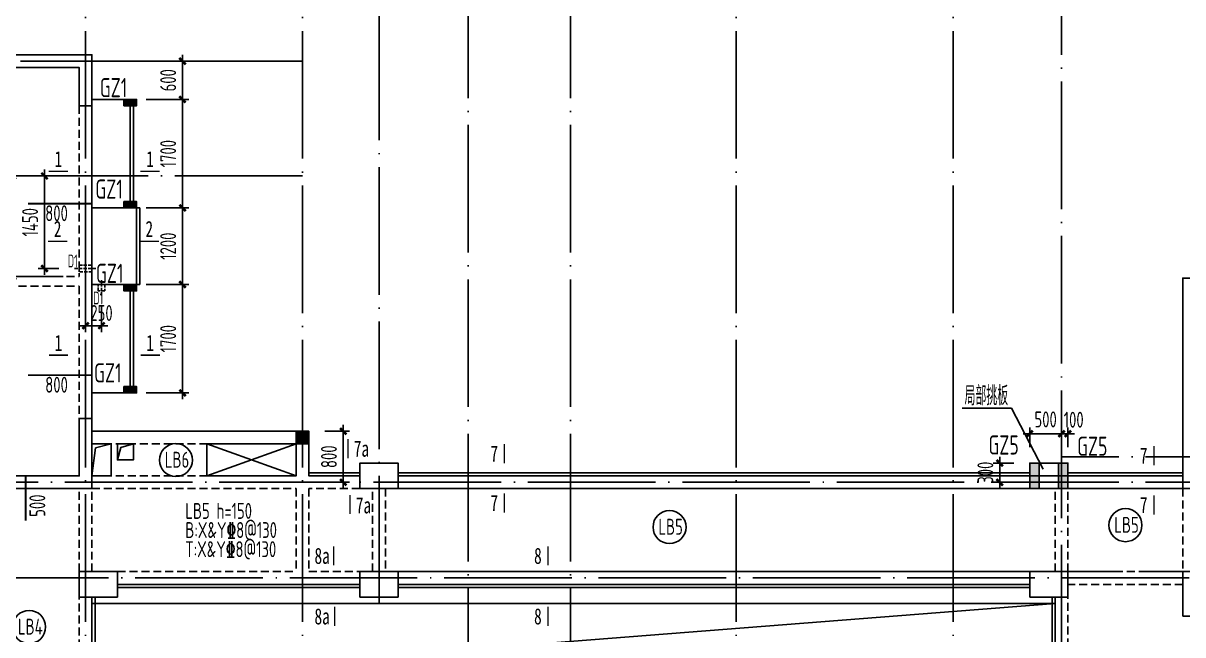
# Model space of a CAD drawing. Extents: x -173820 to 521180, y -715739 to 158231.
# Drawn here: x 578 to 18755, y -97909 to -88325 of the extents above; entities that cross this region are included whole.
import ezdxf
from ezdxf.enums import TextEntityAlignment as Align

# ---------------------------------------------------------------- set-up
doc = ezdxf.new("R2010")
doc.units = 0
doc.header["$LTSCALE"] = 1000
for name, pattern in [('CONTINOUS', [0]), ('DASH', [0.35, 0.25, -0.1]), ('DOTE', [2.42, 2, -0.2, 0.02, -0.2]), ('HIDDEN2', [0.1875, 0.125, -0.0625])]:
    doc.linetypes.add(name, pattern=pattern)
for name, color, linetype in [('A-洞口', 105, 'Continuous'), ('A-线脚看线', 9, 'Continuous'), ('A-设备穿墙洞', 161, 'Continuous'), ('AXIS', 1, 'DOTE'), ('DIM', 3, 'Continuous'), ('DIM1', 3, 'Continuous'), ('JG1', 3, 'Continuous'), ('填充', 8, 'Continuous'), ('墙', 6, 'Continuous'), ('挑板', 3, 'Continuous'), ('板筋', 6, 'Continuous'), ('柱', 2, 'Continuous'), ('梁', 4, 'HIDDEN2'), ('模板线', 3, 'Continuous'), ('洞口', 5, 'Continuous'), ('钢筋_文字', 7, 'Continuous'), ('钢筋长度标注', 7, 'Continuous')]:
    doc.layers.add(name, color=color, linetype=linetype)
doc.styles.add('TSSD_BOLD', font='tssdeng2.shx', dxfattribs={"width": 0.7, "height": 250, "bigfont": 'CHINA.shx'})
doc.styles.add('TSSD_Dimension', font='tssdeng.shx', dxfattribs={"width": 0.7, "bigfont": 'Hztxt.shx'})
doc.styles.add('zzt', font='tssdeng.shx', dxfattribs={"width": 0.7, "height": 300, "bigfont": 'tssdchn.shx'})
doc.styles.add('钢筋', font='tssdeng.shx', dxfattribs={"width": 0.7, "height": 250, "bigfont": 'tssdchn.shx'})
doc.styles.add('钢筋长度', font='tssdeng.shx', dxfattribs={"width": 0.7, "height": 300, "bigfont": 'tssdchn.shx'})
doc.styles.add('黑体', font='simhei.ttf', dxfattribs={"width": 0.8})
doc.dimstyles.new('TSSD_100_100', dxfattribs={"dimtxt": 250, "dimasz": 100, "dimexe": 100, "dimexo": 250, "dimgap": 100, "dimtad": 1, "dimdec": 0, "dimzin": 0, "dimdsep": 46, "dimtxsty": 'TSSD_Dimension', "dimblk": 'ARCHTICK', "dimcen": 0, "dimdle": 100, "dimclrd": 3, "dimclre": 3, "dimclrt": 7, "dimadec": 0, "dimazin": 0, "dimtfac": 1, "dimtdec": 0, "dimtix": 1, "dimtmove": 2, "dimatfit": 3, "dimfxl": 0, "dimtolj": 1, "dimtzin": 0, "dimarcsym": 0})

# ---------------------------------------------------------------- blocks, each defined once
blk = doc.blocks.new('$1785032')
at = {"layer": '墙', "elevation": 0}
for points in [[(7000, 21800), (7000, 22600), (5350, 22600), (5350, 22400), (6800, 22400), (6800, 21800)], [(24100, 15800), (24500, 15800), (24500, 16400), (24300, 16400), (24300, 18900), (24900, 18900), (24900, 19100), (24100, 19100), (24100, 16200)], [(7000, 16900), (7000, 15800), (4500, 15800), (4500, 16000), (6800, 16000), (6800, 16900)], [(11200, 16200), (11800, 16200), (11800, 15800), (11200, 15800)], [(6800, 14100), (7400, 14100), (7400, 14500), (6800, 14500)], [(11200, 14100), (11800, 14100), (11800, 14500), (11200, 14500)], [(21700, 14100), (22300, 14100), (22300, 14500), (21700, 14500)], [(24100, 13800), (24100, 14500), (26600, 14500), (26600, 12000), (24100, 12000), (24100, 12700), (24300, 12700), (24300, 12200), (26400, 12200), (26400, 14300), (24300, 14300), (24300, 13800)]]:
    blk.add_lwpolyline(points, close=True, dxfattribs=at)
for points in [[(11400, 15800), (11400, 15800)], [(7000, 14100), (7000, 14100)], [(11400, 14100), (11400, 14100)], [(21900, 14100), (21900, 14100)]]:
    blk.add_lwpolyline(points, dxfattribs=at)
blk = doc.blocks.new('$1783196')
at = {"layer": 'AXIS'}
for p, q in [((12034.9, 3480), (12034.9, 27859.5)), ((15434.9, 3480), (15434.9, 27859.5)), ((16634.9, 18288.3), (16634.9, 27859.5)), ((18034.9, 11688.4), (18034.9, 27859.5)), ((19634.9, 11688.3), (19634.9, 27859.5)), ((22234.9, 3480), (22234.9, 27859.5)), ((25634.9, 3480), (25634.9, 27859.5)), ((27334.9, 14788.3), (27334.9, 27859.5)), ((15434.9, 26788.3), (4360, 26788.3)), ((15434.9, 24988.3), (4360, 24988.3)), ((54849.9, 20588.3), (27334.9, 20588.3)), ((54849.9, 20188.3), (4360, 20188.3)), ((54849.9, 18788.3), (27334.9, 18788.3)), ((29334.9, 18688.3), (4360, 18688.3))]:
    blk.add_line(p, q, dxfattribs=at)
blk = doc.blocks.new('_ArchTick')
at = {"color": 4, "linetype": 'ByBlock', "const_width": 0.4}
blk.add_lwpolyline([(-0.5, -0.5), (0.5, 0.5)], dxfattribs=at)
blk = doc.blocks.new('*D1993')
at = {"layer": 'Defpoints', "color": 0}
for p in [(415, -90719), (1455, -90719), (1455, -92294)]:
    blk.add_point(p, dxfattribs=at)
at = {"layer": 'DIM', "color": 3, "lineweight": -2}
for p, q in [((415, -92394), (415, -90619)), ((1205, -90719), (315, -90719)), ((1205, -92294), (315, -92294))]:
    blk.add_line(p, q, dxfattribs=at)
at = {"layer": 'DIM', "color": 3, "lineweight": -2, "xscale": 100, "yscale": 100, "zscale": 100}
for p, rotation in [((415, -90719), 90), ((415, -92294), 270)]:
    blk.add_blockref('_ArchTick', p, dxfattribs=dict(at, rotation=rotation))
at = {"layer": 'DIM', "color": 7, "insert": (190, -91507), "char_height": 250, "attachment_point": 5, "rotation": 90, "style": 'TSSD_Dimension'}
blk.add_mtext('\\A1;1575', dxfattribs=at)
blk = doc.blocks.new('*D1998')
at = {"layer": 'Defpoints', "color": 0}
for p in [(5055, -94719), (5055, -95519), (5595, -95519)]:
    blk.add_point(p, dxfattribs=at)
at = {"layer": 'DIM', "color": 3, "lineweight": -2}
for p, q in [((5595, -94619), (5595, -95619)), ((5305, -94719), (5695, -94719)), ((5305, -95519), (5695, -95519))]:
    blk.add_line(p, q, dxfattribs=at)
at = {"layer": 'DIM', "color": 3, "lineweight": -2, "xscale": 100, "yscale": 100, "zscale": 100}
for p, rotation in [((5595, -94719), 90), ((5595, -95519), 270)]:
    blk.add_blockref('_ArchTick', p, dxfattribs=dict(at, rotation=rotation))
at = {"layer": 'DIM', "color": 7, "insert": (5370, -95119), "char_height": 250, "attachment_point": 5, "rotation": 90, "style": 'TSSD_Dimension'}
blk.add_mtext('\\A1;800', dxfattribs=at)
blk = doc.blocks.new('*D2043')
at = {"layer": 'Defpoints', "color": 0}
for p in [(16355, -95219), (15885, -95519), (16355, -95519)]:
    blk.add_point(p, dxfattribs=at)
at = {"layer": 'DIM', "color": 3, "lineweight": -2}
for p, q in [((16105, -95219), (15785, -95219)), ((15885, -95219), (15885, -95119)), ((15885, -95219), (15885, -95519)), ((16105, -95519), (15785, -95519)), ((15885, -95519), (15885, -95619))]:
    blk.add_line(p, q, dxfattribs=at)
at = {"layer": 'DIM', "color": 3, "lineweight": -2, "xscale": 100, "yscale": 100, "zscale": 100}
for p, rotation in [((15885, -95219), 270), ((15885, -95519), 90)]:
    blk.add_blockref('_ArchTick', p, dxfattribs=dict(at, rotation=rotation))
at = {"layer": 'DIM', "color": 7, "insert": (15660, -95369), "char_height": 250, "attachment_point": 5, "rotation": 90, "style": 'TSSD_Dimension'}
blk.add_mtext('\\A1;300', dxfattribs=at)
blk = doc.blocks.new('*D2044')
at = {"layer": 'Defpoints', "color": 0}
for p in [(16855, -94759), (16355, -95219), (16855, -95219)]:
    blk.add_point(p, dxfattribs=at)
at = {"layer": 'DIM', "color": 3, "lineweight": -2}
for p, q in [((16355, -94969), (16355, -94659)), ((16855, -94969), (16855, -94659)), ((16355, -94759), (16255, -94759)), ((16355, -94759), (16855, -94759)), ((16855, -94759), (16955, -94759))]:
    blk.add_line(p, q, dxfattribs=at)
at = {"layer": 'DIM', "color": 3, "lineweight": -2, "xscale": 100, "yscale": 100, "zscale": 100}
blk.add_blockref('_ArchTick', (16355, -94759), dxfattribs=at)
at = {"layer": 'DIM', "color": 3, "lineweight": -2, "xscale": 100, "yscale": 100, "zscale": 100, "rotation": 180}
blk.add_blockref('_ArchTick', (16855, -94759), dxfattribs=at)
at = {"layer": 'DIM', "color": 7, "insert": (16605, -94534), "char_height": 250, "attachment_point": 5, "style": 'TSSD_Dimension'}
blk.add_mtext('\\A1;500', dxfattribs=at)
blk = doc.blocks.new('*D2045')
at = {"layer": 'Defpoints', "color": 0}
for p in [(16955, -94759), (16855, -95219), (16955, -95219)]:
    blk.add_point(p, dxfattribs=at)
at = {"layer": 'DIM', "color": 3, "lineweight": -2}
for p, q in [((16855, -94969), (16855, -94659)), ((16955, -94969), (16955, -94659)), ((16855, -94759), (16755, -94759)), ((16855, -94759), (16955, -94759)), ((16955, -94759), (17055, -94759))]:
    blk.add_line(p, q, dxfattribs=at)
at = {"layer": 'DIM', "color": 3, "lineweight": -2, "xscale": 100, "yscale": 100, "zscale": 100}
blk.add_blockref('_ArchTick', (16855, -94759), dxfattribs=at)
at = {"layer": 'DIM', "color": 3, "lineweight": -2, "xscale": 100, "yscale": 100, "zscale": 100, "rotation": 180}
blk.add_blockref('_ArchTick', (16955, -94759), dxfattribs=at)
at = {"layer": 'DIM', "color": 7, "insert": (17045, -94539), "char_height": 250, "attachment_point": 5, "style": 'TSSD_Dimension'}
blk.add_mtext('\\A1;100', dxfattribs=at)
blk = doc.blocks.new('*D2046')
at = {"layer": 'Defpoints', "color": 0}
for p in [(2255, -92419), (3075, -92419), (2255, -94119)]:
    blk.add_point(p, dxfattribs=at)
at = {"layer": 'DIM', "color": 3, "lineweight": -2}
for p, q in [((3075, -94219), (3075, -92319)), ((2505, -92419), (3175, -92419)), ((2505, -94119), (3175, -94119))]:
    blk.add_line(p, q, dxfattribs=at)
at = {"layer": 'DIM', "color": 3, "lineweight": -2, "xscale": 100, "yscale": 100, "zscale": 100}
for p, rotation in [((3075, -92419), 90), ((3075, -94119), 270)]:
    blk.add_blockref('_ArchTick', p, dxfattribs=dict(at, rotation=rotation))
at = {"layer": 'DIM', "color": 7, "insert": (2850, -93269), "char_height": 250, "attachment_point": 5, "rotation": 90, "style": 'TSSD_Dimension'}
blk.add_mtext('\\A1;1700', dxfattribs=at)
blk = doc.blocks.new('*D2047')
at = {"layer": 'Defpoints', "color": 0}
for p in [(2255, -88919), (3075, -88919), (2255, -89519)]:
    blk.add_point(p, dxfattribs=at)
at = {"layer": 'DIM', "color": 3, "lineweight": -2}
for p, q in [((3075, -89619), (3075, -88819)), ((2505, -88919), (3175, -88919)), ((2505, -89519), (3175, -89519))]:
    blk.add_line(p, q, dxfattribs=at)
at = {"layer": 'DIM', "color": 3, "lineweight": -2, "xscale": 100, "yscale": 100, "zscale": 100}
for p, rotation in [((3075, -88919), 90), ((3075, -89519), 270)]:
    blk.add_blockref('_ArchTick', p, dxfattribs=dict(at, rotation=rotation))
at = {"layer": 'DIM', "color": 7, "insert": (2850, -89219), "char_height": 250, "attachment_point": 5, "rotation": 90, "style": 'TSSD_Dimension'}
blk.add_mtext('\\A1;600', dxfattribs=at)
blk = doc.blocks.new('$184590')
at = {"layer": '柱'}
blk.add_hatch(color=8, dxfattribs=at).paths.add_polyline_path([(0, 400), (0, 0), (150, 0), (150, 400)])
at = {"layer": '柱', "color": 3, "elevation": 0}
blk.add_lwpolyline([(0, 400), (0, 0), (150, 0), (150, 400)], close=True, dxfattribs=at)
blk = doc.blocks.new('$1457958')
at = {"layer": '柱'}
blk.add_hatch(color=8, dxfattribs=at).paths.add_polyline_path([(0, 200), (0, 0), (200, 0), (200, 200)])
at = {"layer": '柱', "color": 3, "elevation": 0}
blk.add_lwpolyline([(0, 200), (0, 0), (200, 0), (200, 200)], close=True, dxfattribs=at)
blk = doc.blocks.new('$1839168')
at = {"layer": '柱'}
blk.add_hatch(color=8, dxfattribs=at).paths.add_polyline_path([(0, 200), (0, 0), (100, 0), (100, 200)])
at = {"layer": '柱', "color": 3, "elevation": 0}
blk.add_lwpolyline([(0, 200), (0, 0), (100, 0), (100, 200)], close=True, dxfattribs=at)
blk = doc.blocks.new('$1691164')
at = {"layer": '柱'}
blk.add_hatch(color=8, dxfattribs=at).paths.add_polyline_path([(0, 0), (100, 0), (100, 200), (0, 200)])
at = {"layer": '柱', "color": 3, "elevation": 0}
blk.add_lwpolyline([(100, 200), (0, 200), (0, 0), (100, 0), (100, 0), (100, 0)], close=True, dxfattribs=at)
blk = doc.blocks.new('$1605056')
at = {"layer": '模板线', "color": 4, "const_width": 22.7}
for points in [[(0, 0), (302, 0)], [(1438, 0), (1740, 0)]]:
    blk.add_lwpolyline(points, dxfattribs=at)
at = {"layer": '模板线', "color": 0, "style": '黑体', "width": 0.7}
for p in [(151, 193), (1588, 193)]:
    blk.add_text('1', height=252, dxfattribs=at).set_placement(p, align=Align.MIDDLE_CENTER)
blk = doc.blocks.new('$1324012')
at = {"layer": '模板线', "color": 4, "const_width": 22.7}
for points in [[(0, 0), (302, 0)], [(1438, 0), (1740, 0)]]:
    blk.add_lwpolyline(points, dxfattribs=at)
at = {"layer": '模板线', "color": 0, "style": '黑体', "width": 0.7}
for p in [(151, 193), (1588, 193)]:
    blk.add_text('2', height=252, dxfattribs=at).set_placement(p, align=Align.MIDDLE_CENTER)
blk = doc.blocks.new('$1709312')
at = {"layer": '模板线', "color": 4, "const_width": 22.7}
for points in [[(223, 1076), (223, 774)], [(223, 302), (223, 0)]]:
    blk.add_lwpolyline(points, dxfattribs=at)
at = {"layer": '模板线', "color": 0, "style": '黑体', "width": 0.7}
for p in [(63, 925), (63, 151)]:
    blk.add_text('7', height=252, dxfattribs=at).set_placement(p, align=Align.MIDDLE_CENTER)
blk = doc.blocks.new('$1400883')
at = {"layer": '模板线', "color": 4, "const_width": 22.7}
for points in [[(223, 1251), (223, 949)], [(223, 302), (223, 0)]]:
    blk.add_lwpolyline(points, dxfattribs=at)
at = {"layer": '模板线', "color": 0, "style": '黑体', "width": 0.7}
for p in [(63, 1100), (63, 151)]:
    blk.add_text('8', height=252, dxfattribs=at).set_placement(p, align=Align.MIDDLE_CENTER)
blk = doc.blocks.new('$164594')
at = {"layer": '模板线', "color": 4, "const_width": 22.7}
for points in [[(307, 1251), (307, 949)], [(322, 302), (322, 0)]]:
    blk.add_lwpolyline(points, dxfattribs=at)
at = {"layer": '模板线', "color": 0, "style": '黑体', "width": 0.7}
for p in [(127, 1100), (127, 151)]:
    blk.add_text('8a', height=252, dxfattribs=at).set_placement(p, align=Align.MIDDLE_CENTER)
blk = doc.blocks.new('$1901069')
at = {"layer": '模板线', "color": 4, "const_width": 22.7}
for points in [[(0, 1177), (0, 874)], [(32, 302), (32, 0)]]:
    blk.add_lwpolyline(points, dxfattribs=at)
at = {"layer": '模板线', "color": 0, "style": '黑体', "width": 0.7}
for p in [(211, 1026), (243, 138)]:
    blk.add_text('7a', height=252, dxfattribs=at).set_placement(p, align=Align.MIDDLE_CENTER)
blk = doc.blocks.new('*D1960')
at = {"layer": 'Defpoints', "color": 0}
for p in [(2255, -91219), (3075, -91219), (2255, -92419)]:
    blk.add_point(p, dxfattribs=at)
at = {"layer": 'DIM', "color": 3, "lineweight": -2}
for p, q in [((2505, -91219), (3175, -91219)), ((3075, -92519), (3075, -91119)), ((2505, -92419), (3175, -92419))]:
    blk.add_line(p, q, dxfattribs=at)
at = {"layer": 'DIM', "color": 3, "lineweight": -2, "xscale": 100, "yscale": 100, "zscale": 100}
for p, rotation in [((3075, -91219), 90), ((3075, -92419), 270)]:
    blk.add_blockref('_ArchTick', p, dxfattribs=dict(at, rotation=rotation))
at = {"layer": 'DIM', "color": 7, "insert": (2850, -91819), "char_height": 250, "attachment_point": 5, "rotation": 90, "style": 'TSSD_Dimension'}
blk.add_mtext('\\A1;1200', dxfattribs=at)
blk = doc.blocks.new('*D1961')
at = {"layer": 'Defpoints', "color": 0}
for p in [(2255, -89519), (3075, -89519), (2255, -91219)]:
    blk.add_point(p, dxfattribs=at)
at = {"layer": 'DIM', "color": 3, "lineweight": -2}
for p, q in [((3075, -91319), (3075, -89419)), ((2505, -89519), (3175, -89519)), ((2505, -91219), (3175, -91219))]:
    blk.add_line(p, q, dxfattribs=at)
at = {"layer": 'DIM', "color": 3, "lineweight": -2, "xscale": 100, "yscale": 100, "zscale": 100}
for p, rotation in [((3075, -89519), 90), ((3075, -91219), 270)]:
    blk.add_blockref('_ArchTick', p, dxfattribs=dict(at, rotation=rotation))
at = {"layer": 'DIM', "color": 7, "insert": (2850, -90369), "char_height": 250, "attachment_point": 5, "rotation": 90, "style": 'TSSD_Dimension'}
blk.add_mtext('\\A1;1700', dxfattribs=at)
blk = doc.blocks.new('$1466424')
at = {"layer": '板筋', "const_width": 30}
for points in [[(6000, 20270), (7000, 20270)], [(6000, 17582), (7000, 17582)], [(5963, 15304), (5963, 16004)]]:
    blk.add_lwpolyline(points, dxfattribs=at)
at = {"layer": '钢筋_文字'}
for centre in [(8317, 16252, 0), (16054, 15202, 0), (23201, 15232, 0), (6015, 13636, 0)]:
    blk.add_circle(centre, 259, dxfattribs=at)
at = {"layer": '钢筋_文字', "style": 'TSSD_BOLD', "width": 0.7}
for s, p in [('LB6', (8142, 16132, 0)), ('LB5', (15879, 15082, 0)), ('LB5', (23026, 15112, 0)), ('LB4', (5840, 13516, 0))]:
    blk.add_text(s, height=250, dxfattribs=at).set_placement(p)
at = {"layer": '钢筋_文字', "color": 7, "linetype": 'Continuous', "width": 0.7}
for s, style, p in [('LB5 h=150', 'TSSD_BOLD', (8463, 15330, 0)), ('B:X&Y%%1328@130', '钢筋', (8463, 15030, 0)), ('T:X&Y%%1328@130', '钢筋', (8463, 14730, 0))]:
    blk.add_text(s, height=250, dxfattribs=dict(at, style=style)).set_placement(p)
at = {"layer": '钢筋长度标注', "style": '钢筋长度', "width": 0.7}
for p in [(6268, 19995), (6268, 17307)]:
    blk.add_text('800', height=250, dxfattribs=at).set_placement(p)
blk.add_text('500', height=250, rotation=90, dxfattribs=at).set_placement((6269, 15362))
blk = doc.blocks.new('$145458')
at = {"layer": 'A-设备穿墙洞', "linetype": 'DASH', "ltscale": 0.2, "elevation": 0}
for points in [[(531, 6596), (531, 6258)], [(5035, 125), (5436, 125)]]:
    blk.add_lwpolyline(points, dxfattribs=at)
for points in [[(581, 6325), (481, 6325), (481, 6525), (581, 6525)], [(5131, 200), (5131, 50), (5331, 50), (5331, 200)]]:
    blk.add_lwpolyline(points, close=True, dxfattribs=at)
at = {"layer": 'A-设备穿墙洞', "linetype": 'DASH', "ltscale": 0.2}
for points in [[(6860, 4975), (7198, 4975)], [(7281, 4554), (7281, 4792)], [(68, 125), (413, 125)]]:
    blk.add_lwpolyline(points, dxfattribs=at)
for points in [[(7131, 5025), (7131, 4925), (6931, 4925), (6931, 5025)], [(7231, 4725), (7331, 4725), (7331, 4625), (7231, 4625)], [(331, 175), (331, 75), (131, 75), (131, 175)]]:
    blk.add_lwpolyline(points, close=True, dxfattribs=at)
at = {"layer": 'A-设备穿墙洞', "color": 7, "linetype": 'DASH', "ltscale": 0.2, "style": 'zzt', "width": 0.6}
for s, p in [('D2', (498, 6619)), ('D1', (6752, 4993)), ('D1', (7152, 4413)), ('P', (0, 132)), ('PF', (5366, 123))]:
    blk.add_text(s, height=200, dxfattribs=at).set_placement(p)
blk = doc.blocks.new('*D11651')
at = {"layer": 'Defpoints', "color": 0}
for p in [(7156, 19548), (7633, 19548, 0), (7633, 18098)]:
    blk.add_point(p, dxfattribs=at)
at = {"layer": 'DIM1', "color": 3, "lineweight": -2}
for p, q in [((7156, 17998), (7156, 19648)), ((7383, 19548), (7056, 19548)), ((7383, 18098), (7056, 18098))]:
    blk.add_line(p, q, dxfattribs=at)
at = {"layer": 'DIM1', "color": 3, "lineweight": -2, "xscale": 100, "yscale": 100, "zscale": 100}
for p, rotation in [((7156, 19548), 90), ((7156, 18098), 270)]:
    blk.add_blockref('_ArchTick', p, dxfattribs=dict(at, rotation=rotation))
at = {"layer": 'DIM1', "color": 7, "insert": (6931, 18823), "char_height": 250, "attachment_point": 5, "rotation": 90, "style": 'TSSD_Dimension'}
blk.add_mtext('\\A1;1450', dxfattribs=at)
blk = doc.blocks.new('*D11652')
at = {"layer": 'Defpoints', "color": 0}
for p in [(7800, 17748, 0), (8050, 17748), (7800, 17202)]:
    blk.add_point(p, dxfattribs=at)
at = {"layer": 'DIM1', "color": 3, "lineweight": -2}
for p, q in [((7800, 17498), (7800, 17102)), ((8050, 17498), (8050, 17102)), ((8150, 17202), (7700, 17202))]:
    blk.add_line(p, q, dxfattribs=at)
at = {"layer": 'DIM1', "color": 3, "lineweight": -2, "xscale": 100, "yscale": 100, "zscale": 100, "rotation": 180}
blk.add_blockref('_ArchTick', (7800, 17202), dxfattribs=at)
at = {"layer": 'DIM1', "color": 3, "lineweight": -2, "xscale": 100, "yscale": 100, "zscale": 100}
blk.add_blockref('_ArchTick', (8050, 17202), dxfattribs=at)
at = {"layer": 'DIM1', "color": 7, "insert": (8050, 17401), "char_height": 250, "attachment_point": 5, "style": 'TSSD_Dimension'}
blk.add_mtext('\\A1;250', dxfattribs=at)
blk = doc.blocks.new('$133032')
at = {"layer": '挑板'}
for points in [[(24100, 19200), (24100, 16100), (22300, 16100), (22300, 16300), (21700, 16300), (21700, 16100), (11800, 16100), (11800, 16300), (11200, 16300), (11200, 16100), (10400, 16100), (10400, 16800), (7000, 16800), (7000, 17400), (7700, 17400), (7700, 17500), (7600, 17500), (7600, 19000), (7700, 19000), (7700, 20400), (7600, 20400), (7600, 21900), (7700, 21900), (7700, 22000), (7000, 22000), (7000, 22700), (4200, 22700)], [(7700, 20300), (7000, 20300)], [(7700, 19100), (7000, 19100)]]:
    blk.add_lwpolyline(points, dxfattribs=at)
blk = doc.blocks.new('$1846077')
at = {"layer": 'A-线脚看线', "color": 5, "elevation": 0}
for points in [[(7700, 21850), (7700, 20350)], [(7750, 20250), (7800, 20250), (7800, 19050), (7750, 19050)], [(7700, 18950), (7700, 17450)], [(10450, 16100), (11250, 16100)], [(11850, 16100), (21750, 16100)], [(22350, 16100), (24150, 16100)], [(7450, 14300), (11250, 14300)], [(11850, 14300), (21750, 14300)], [(7100, 14150), (7100, 10650)], [(22100, 14150), (22100, 12300), (19350, 12300), (19350, 12250)]]:
    blk.add_lwpolyline(points, dxfattribs=at)
blk = doc.blocks.new('$1929224')
at = {"layer": 'A-洞口', "color": 5, "elevation": 0}
for points in [[(0, 5900), (300, 5900), (300, 5400), (0, 5400)], [(400, 5900), (400, 5650), (650, 5650), (650, 5900)]]:
    blk.add_lwpolyline(points, close=True, dxfattribs=at)
for points in [[(300, 5900), (56, 5838), (0, 5400)], [(650, 5900), (453, 5846), (400, 5650)]]:
    blk.add_lwpolyline(points, dxfattribs=at)
blk = doc.blocks.new('$1186913')
at = {"layer": 'A-设备穿墙洞'}
blk.add_blockref('$145458', (768.9, 13122.9), dxfattribs=at)
at = {"layer": 'DIM1'}
dim = blk.add_linear_dim(base=(7156, 19547.9), p1=(7632.7, 18097.9), p2=(7632.7, 19547.9, 0), angle=90, dimstyle='TSSD_100_100', dxfattribs=at)
dim.commit()
dim.dimension.update_dxf_attribs({"geometry": '*D11651', "text_midpoint": (6931, 18822.9)})
dim = blk.add_linear_dim(base=(7800.2, 17201.7), p1=(8050.2, 17747.9), p2=(7800.2, 17747.9, 0), dimstyle='TSSD_100_100', dxfattribs=at)
dim.commit()
dim.dimension.update_dxf_attribs({"geometry": '*D11652', "text_midpoint": (8050.2, 17401.3), "dimtype": 128})

msp = doc.modelspace()

# ---------------------------------------------------------------- linework, layer by layer
at = {"layer": 'JG1'}
for p, q in [((16068.1, -94358.9, 0), (15298.4, -94358.9, 0)), ((16565.9, -95312.5, 0), (16068.1, -94358.9, 0))]:
    msp.add_line(p, q, dxfattribs=at)
at = {"layer": 'JG1', "linetype": 'Continuous'}
for p, q in [((3455.3, -95419.2, 0), (4855.3, -94919.2, 0)), ((3455.3, -94919.2, 0), (4855.3, -95419.2, 0))]:
    msp.add_line(p, q, dxfattribs=at)
at = {"layer": 'JG1', "linetype": 'Continuous', "elevation": 0}
msp.add_lwpolyline([(3455.3, -94919.2), (4855.3, -94919.2), (4855.3, -95419.2), (3455.3, -95419.2)], close=True, dxfattribs=at)
at = {"layer": '梁'}
for p, q in [((1455.3, -89619.2, 0), (1455.3, -92294.2, 0)), ((-1744.7, -92294.2, 0), (1455.3, -92294.2, 0)), ((-1744.7, -92444.2, 0), (1455.3, -92444.2, 0)), ((1455.3, -92444.2, 0), (1455.3, -94519.2, 0)), ((1655.3, -94919.2, 0), (4855.3, -94919.2, 0)), ((4855.3, -94919.2, 0), (4855.3, -95419.2, 0)), ((1655.3, -95419.2, 0), (4855.3, -95419.2, 0)), ((1455.3, -96919.2, 0), (1455.3, -95619.2, 0)), ((1655.3, -96919.2, 0), (1655.3, -95619.2, 0)), ((1655.3, -95619.2, 0), (4855.3, -95619.2, 0)), ((4855.3, -95619.2, 0), (4855.3, -96919.2, 0)), ((5055.3, -95619.2, 0), (5055.3, -96919.2, 0)), ((5855.3, -95619.2, 0), (5055.3, -95619.2, 0)), ((6055.3, -96919.2, 0), (6055.3, -95619.2, 0)), ((6255.3, -95619.2, 0), (6255.3, -96919.2, 0)), ((16755.3, -96919.2, 0), (16755.3, -95619.2, 0)), ((16955.3, -96919.2, 0), (16955.3, -95619.2, 0)), ((18755.3, -95619.2, 0), (18755.3, -96919.2, 0)), ((2055.3, -96919.2, 0), (4855.3, -96919.2, 0)), ((5055.3, -96919.2, 0), (5855.3, -96919.2, 0)), ((18755.3, -96919.2, 0), (16955.3, -96919.2, 0)), ((18755.3, -97119.2, 0), (16955.3, -97119.2, 0)), ((1455.3, -100919.2, 0), (1455.3, -97319.2, 0)), ((16955.3, -99219.2, 0), (16955.3, -97319.2, 0))]:
    msp.add_line(p, q, dxfattribs=at)
at = {"layer": '梁', "linetype": 'Continuous'}
for p, q in [((1655.3, -89619.2, 0), (1655.3, -94519.2, 0)), ((1655.3, -94719.2, 0), (5055.3, -94719.2, 0)), ((5055.3, -94719.2, 0), (5055.3, -95419.2, 0)), ((5055.3, -95419.2, 0), (5855.3, -95419.2, 0)), ((6455.3, -95419.2, 0), (18755.3, -95419.2, 0)), ((6455.3, -95619.2, 0), (18755.3, -95619.2, 0)), ((6455.3, -96919.2, 0), (16355.3, -96919.2, 0)), ((5855.3, -97119.2, 0), (2055.3, -97119.2, 0)), ((16355.3, -97119.2, 0), (6455.3, -97119.2, 0)), ((1655.3, -100819.2, 0), (1655.3, -97319.2, 0)), ((16755.3, -97419.2, 0), (1655.3, -97419.2, 0)), ((16755.3, -97419.2, 0), (1655.3, -97419.2, 0)), ((16755.3, -99219.2, 0), (16755.3, -97319.2, 0))]:
    msp.add_line(p, q, dxfattribs=at)
at = {"layer": '洞口', "color": 5, "elevation": 0}
msp.add_lwpolyline([(16755.4, -97419.1), (3999.9, -98415.1), (1655.4, -100819.2)], dxfattribs=at)

# ---------------------------------------------------------------- block references
at = {"layer": 'A-洞口'}
msp.add_blockref('$1929224', (1655.3, -100819.2), dxfattribs=at)
at = {"layer": 'A-设备穿墙洞'}
msp.add_blockref('$1186913', (-6244.8, -110267), dxfattribs=at)
at = {"layer": '填充', "linetype": 'Continuous'}
msp.add_blockref('$1783196', (-10479.5, -115707.5, 0), dxfattribs=at)
at = {"layer": '墙'}
msp.add_blockref('$1785032', (-5344.7, -111419.2), dxfattribs=at)
at = {"layer": '挑板'}
for name, p in [('$1846077', (-5394.7, -111469.2)), ('$133032', (-5344.7, -111519.2, 0))]:
    msp.add_blockref(name, p, dxfattribs=at)
at = {"layer": '柱', "rotation": 90}
for name, p in [('$1839168', (2355.3, -89619.2)), ('$1691164', (2355.3, -92519.2))]:
    msp.add_blockref(name, p, dxfattribs=at)
at = {"layer": '柱', "xscale": -1, "rotation": 90}
for p in [(2355.3, -91119.2), (2355.3, -94019.2)]:
    msp.add_blockref('$1691164', p, dxfattribs=at)
at = {"layer": '柱'}
for name, p in [('$1457958', (4855.3, -94919.2)), ('$184590', (16355.3, -95619.2)), ('$184590', (16805.3, -95619.2))]:
    msp.add_blockref(name, p, dxfattribs=at)
at = {"layer": '模板线'}
for name, p in [('$1605056', (978.4, -90647.3, 0)), ('$1324012', (966.3, -91741.9, 0)), ('$1605056', (979.8, -93526.5, 0)), ('$1901069', (5668.9, -96018.1, 0)), ('$1709312', (7898.5, -95995.4, 0)), ('$1709312', (18079.8, -96025.6, 0)), ('$164594', (5136.7, -97771.5, 0)), ('$1400883', (8582.9, -97771.5, 0))]:
    msp.add_blockref(name, p, dxfattribs=at)
at = {"layer": '钢筋长度标注'}
msp.add_blockref('$1466424', (-5344.7, -111422.9, 0), dxfattribs=at)

# ---------------------------------------------------------------- texts
at = {"layer": '模板线', "color": 7, "linetype": 'CONTINOUS', "style": 'zzt', "width": 0.7}
for s, p in [('GZ1', (1779.3, -89484.7, 0)), ('GZ1', (1709.3, -91074.7, 0)), ('GZ1', (1719.3, -92394.7, 0)), ('GZ1', (1689.3, -93954.7, 0)), ('GZ5', (15709.3, -95084.7, 0)), ('GZ5', (17099.3, -95104.7, 0))]:
    msp.add_text(s, height=300, dxfattribs=at).set_placement(p)
at = {"layer": '模板线', "style": 'zzt', "width": 0.6}
msp.add_text('局部挑板', height=300, dxfattribs=at).set_placement((15333.7, -94312.2, 0))

# ---------------------------------------------------------------- dimensions: what is measured, and where the dimension line sits
at = {"layer": 'DIM'}
for base, p1, p2, picture, middle in [((3075.3, -88919.2, 0), (2255.3, -89519.2, 0), (2255.3, -88919.2, 0), '*D2047', (2850.3, -89219.2, 0)), ((3075.3, -89519.2, 0), (2255.3, -91219.2, 0), (2255.3, -89519.2, 0), '*D1961', (2850.3, -90369.2, 0)), ((415.3, -90719.2, 0), (1455.3, -92294.2, 0), (1455.3, -90719.2, 0), '*D1993', (190.3, -91506.7, 0)), ((3075.3, -91219.2, 0), (2255.3, -92419.2, 0), (2255.3, -91219.2, 0), '*D1960', (2850.3, -91819.2, 0)), ((3075.3, -92419.2, 0), (2255.3, -94119.2, 0), (2255.3, -92419.2, 0), '*D2046', (2850.3, -93269.2, 0)), ((5595.3, -95519.2, 0), (5055.3, -94719.2, 0), (5055.3, -95519.2, 0), '*D1998', (5370.3, -95119.2, 0)), ((15885.3, -95519.2, 0), (16355.3, -95219.2, 0), (16355.3, -95519.2, 0), '*D2043', (15660.3, -95369.2, 0))]:
    dim = msp.add_linear_dim(base=base, p1=p1, p2=p2, angle=90, dimstyle='TSSD_100_100', dxfattribs=at)
    dim.commit()
    dim.dimension.update_dxf_attribs({"geometry": picture, "text_midpoint": middle})
dim = msp.add_linear_dim(base=(16855.3, -94759.2, 0), p1=(16355.3, -95219.2, 0), p2=(16855.3, -95219.2, 0), dimstyle='TSSD_100_100', dxfattribs=at)
dim.commit()
dim.dimension.update_dxf_attribs({"geometry": '*D2044', "text_midpoint": (16605.3, -94534.2, 0)})
dim = msp.add_linear_dim(base=(16955.3, -94759.2, 0), p1=(16855.3, -95219.2, 0), p2=(16955.3, -95219.2, 0), dimstyle='TSSD_100_100', dxfattribs=at)
dim.commit()
dim.dimension.update_dxf_attribs({"geometry": '*D2045', "text_midpoint": (17045.3, -94539.2, 0), "dimtype": 160})

doc.saveas('drawing.dxf')
